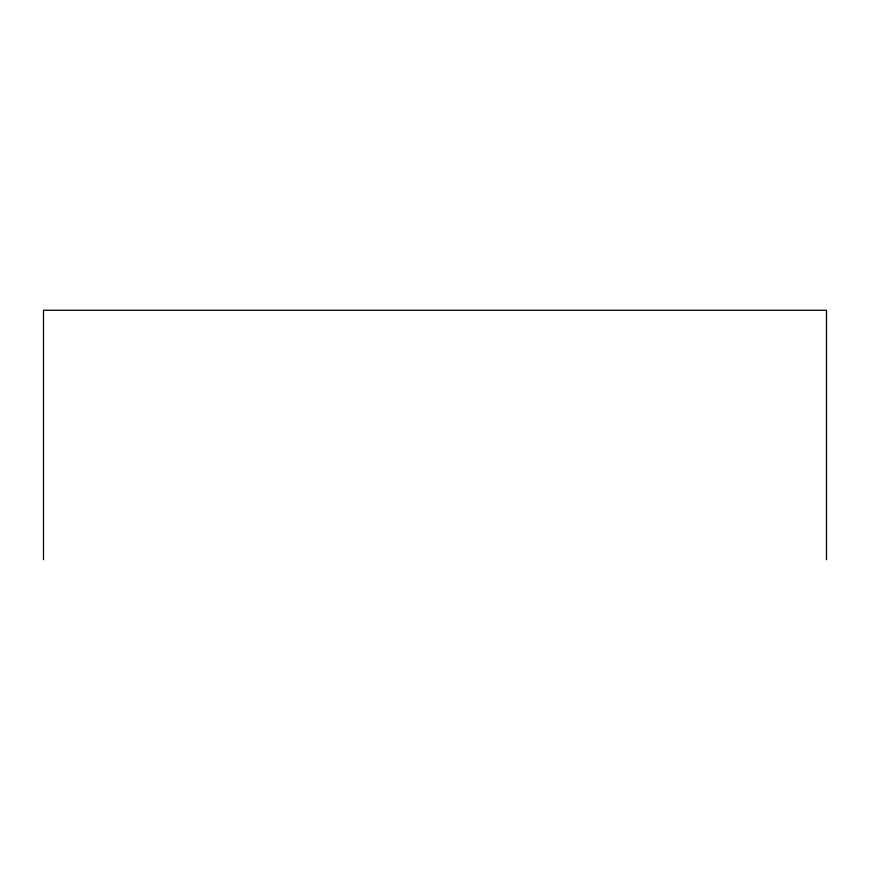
<?xml version="1.0" encoding="UTF-8"?>
<svg xmlns="http://www.w3.org/2000/svg" width="870" height="870" viewBox="0 0 870 870"><rect width="100%" height="100%" fill="white"/><g stroke="black" fill="none" stroke-linecap="round" stroke-linejoin="round"><path stroke-width="1.3" d="M826.5 559.736L826.5 310.264L43.5 310.264L43.5 559.736"/></g></svg>
